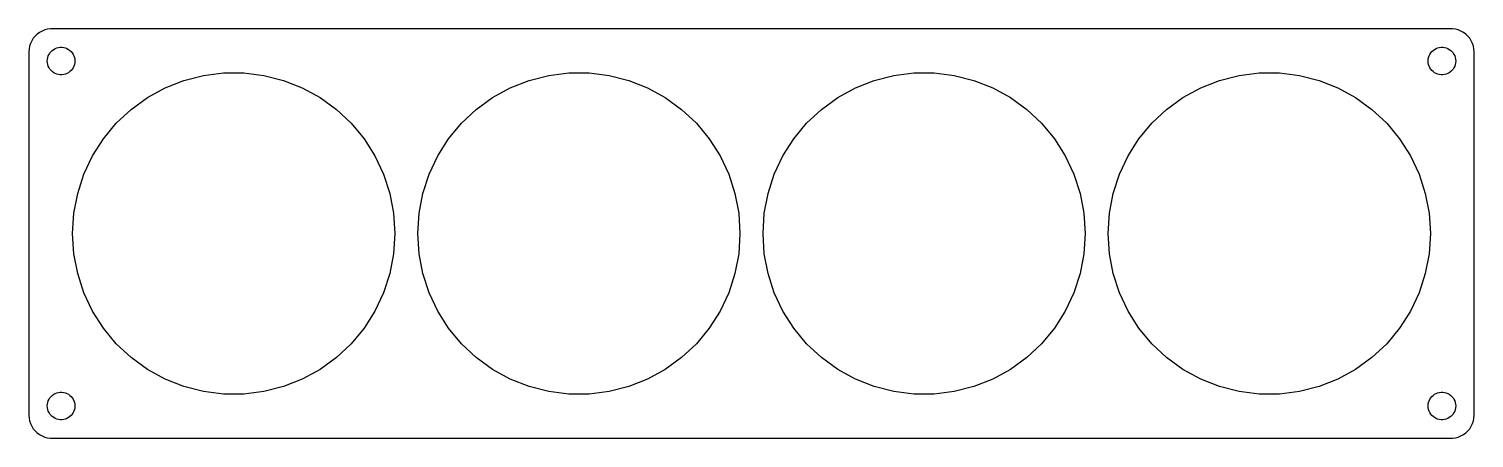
# Model space of a CAD drawing. Header units: metres. Extents: x -157 to 157, y -44 to 44.
import ezdxf

# ---------------------------------------------------------------- set-up
doc = ezdxf.new("R2010")
doc.units = ezdxf.units.M

msp = doc.modelspace()

# ---------------------------------------------------------------- linework, layer by layer
for p, q in [((-154.129, 44.0241), (-154.679, 43.7216)), ((-153.545, 44.2553), (-154.129, 44.0241)), ((-152.937, 44.4114), (-153.545, 44.2553)), ((-152.314, 44.4901), (-152.937, 44.4114)), ((152.314, 44.4901), (-152.314, 44.4901)), ((152.937, 44.4114), (152.314, 44.4901)), ((153.545, 44.2553), (152.937, 44.4114)), ((154.129, 44.0241), (153.545, 44.2553)), ((154.679, 43.7216), (154.129, 44.0241)), ((-156.649, 41.3406), (-156.843, 40.7434)), ((-156.382, 41.9088), (-156.649, 41.3406)), ((-156.045, 42.4389), (-156.382, 41.9088)), ((-155.645, 42.9227), (-156.045, 42.4389)), ((-155.187, 43.3526), (-155.645, 42.9227)), ((-154.679, 43.7216), (-155.187, 43.3526)), ((155.187, 43.3526), (154.679, 43.7216)), ((155.645, 42.9227), (155.187, 43.3526)), ((156.045, 42.4389), (155.645, 42.9227)), ((156.382, 41.9088), (156.045, 42.4389)), ((156.649, 41.3406), (156.382, 41.9088)), ((156.843, 40.7434), (156.649, 41.3406)), ((-156.961, 40.1267), (-157, 39.5)), ((-157, 39.5), (-157, -39.5)), ((-156.843, 40.7434), (-156.961, 40.1267)), ((-153, 37.5), (-152.976, 37.876)), ((-152.976, 37.876), (-152.906, 38.2461)), ((-152.906, 38.2461), (-152.789, 38.6044)), ((-152.789, 38.6044), (-152.629, 38.9453)), ((-152.629, 38.9453), (-152.427, 39.2634)), ((-152.427, 39.2634), (-152.187, 39.5536)), ((-152.187, 39.5536), (-151.912, 39.8115)), ((-151.912, 39.8115), (-151.607, 40.033)), ((-151.607, 40.033), (-151.277, 40.2145)), ((-151.277, 40.2145), (-150.927, 40.3532)), ((-150.927, 40.3532), (-150.562, 40.4469)), ((-150.562, 40.4469), (-150.188, 40.4941)), ((-150.188, 40.4941), (-149.812, 40.4941)), ((-149.812, 40.4941), (-149.438, 40.4469)), ((-149.438, 40.4469), (-149.073, 40.3532)), ((-149.073, 40.3532), (-148.723, 40.2145)), ((-148.723, 40.2145), (-148.393, 40.033)), ((-148.393, 40.033), (-148.088, 39.8115)), ((-148.088, 39.8115), (-147.813, 39.5536)), ((-147.813, 39.5536), (-147.573, 39.2634)), ((-147.573, 39.2634), (-147.371, 38.9453)), ((-147.371, 38.9453), (-147.211, 38.6044)), ((-147.211, 38.6044), (-147.094, 38.2461)), ((-147.094, 38.2461), (-147.024, 37.876)), ((-147.024, 37.876), (-147, 37.5)), ((147, 37.5), (147.024, 37.876)), ((147.024, 37.876), (147.094, 38.2461)), ((147.094, 38.2461), (147.211, 38.6044)), ((147.211, 38.6044), (147.371, 38.9453)), ((147.371, 38.9453), (147.573, 39.2634)), ((147.573, 39.2634), (147.813, 39.5536)), ((147.813, 39.5536), (148.088, 39.8115)), ((148.088, 39.8115), (148.393, 40.033)), ((148.393, 40.033), (148.723, 40.2145)), ((148.723, 40.2145), (149.073, 40.3532)), ((149.073, 40.3532), (149.438, 40.4469)), ((149.438, 40.4469), (149.812, 40.4941)), ((149.812, 40.4941), (150.188, 40.4941)), ((150.188, 40.4941), (150.562, 40.4469)), ((150.562, 40.4469), (150.927, 40.3532)), ((150.927, 40.3532), (151.277, 40.2145)), ((151.277, 40.2145), (151.607, 40.033)), ((151.607, 40.033), (151.912, 39.8115)), ((151.912, 39.8115), (152.187, 39.5536)), ((152.187, 39.5536), (152.427, 39.2634)), ((152.427, 39.2634), (152.629, 38.9453)), ((152.629, 38.9453), (152.789, 38.6044)), ((152.789, 38.6044), (152.906, 38.2461)), ((152.906, 38.2461), (152.976, 37.876)), ((152.976, 37.876), (153, 37.5)), ((156.961, 40.1267), (156.843, 40.7434)), ((157, 39.5), (156.961, 40.1267)), ((157, -39.5), (157, 39.5)), ((-152.976, 37.124), (-153, 37.5)), ((-152.906, 36.7539), (-152.976, 37.124)), ((-152.789, 36.3956), (-152.906, 36.7539)), ((-152.629, 36.0547), (-152.789, 36.3956)), ((-152.427, 35.7366), (-152.629, 36.0547)), ((-152.187, 35.4464), (-152.427, 35.7366)), ((-151.912, 35.1885), (-152.187, 35.4464)), ((-151.607, 34.967), (-151.912, 35.1885)), ((-151.277, 34.7855), (-151.607, 34.967)), ((-150.927, 34.6468), (-151.277, 34.7855)), ((-150.562, 34.5531), (-150.927, 34.6468)), ((-150.188, 34.5059), (-150.562, 34.5531)), ((-149.438, 34.5531), (-149.812, 34.5059)), ((-149.073, 34.6468), (-149.438, 34.5531)), ((-148.723, 34.7855), (-149.073, 34.6468)), ((-148.393, 34.967), (-148.723, 34.7855)), ((-148.088, 35.1885), (-148.393, 34.967)), ((-147.813, 35.4464), (-148.088, 35.1885)), ((-147.573, 35.7366), (-147.813, 35.4464)), ((-147.371, 36.0547), (-147.573, 35.7366)), ((-147.211, 36.3956), (-147.371, 36.0547)), ((-147.094, 36.7539), (-147.211, 36.3956)), ((-147.024, 37.124), (-147.094, 36.7539)), ((-147, 37.5), (-147.024, 37.124)), ((-119.058, 34.3801), (-114.698, 34.9309)), ((-114.698, 34.9309), (-110.302, 34.9309)), ((-110.302, 34.9309), (-105.942, 34.3801)), ((-44.0583, 34.3801), (-39.6977, 34.9309)), ((-39.6977, 34.9309), (-35.3023, 34.9309)), ((-35.3023, 34.9309), (-30.9417, 34.3801)), ((30.9417, 34.3801), (35.3023, 34.9309)), ((35.3023, 34.9309), (39.6977, 34.9309)), ((39.6977, 34.9309), (44.0583, 34.3801)), ((105.942, 34.3801), (110.302, 34.9309)), ((110.302, 34.9309), (114.698, 34.9309)), ((114.698, 34.9309), (119.058, 34.3801)), ((147.024, 37.124), (147, 37.5)), ((147.094, 36.7539), (147.024, 37.124)), ((147.211, 36.3956), (147.094, 36.7539)), ((147.371, 36.0547), (147.211, 36.3956)), ((147.573, 35.7366), (147.371, 36.0547)), ((147.813, 35.4464), (147.573, 35.7366)), ((148.088, 35.1885), (147.813, 35.4464)), ((148.393, 34.967), (148.088, 35.1885)), ((148.723, 34.7855), (148.393, 34.967)), ((149.073, 34.6468), (148.723, 34.7855)), ((149.438, 34.5531), (149.073, 34.6468)), ((149.812, 34.5059), (149.438, 34.5531)), ((150.562, 34.5531), (150.188, 34.5059)), ((150.927, 34.6468), (150.562, 34.5531)), ((151.277, 34.7855), (150.927, 34.6468)), ((151.607, 34.967), (151.277, 34.7855)), ((151.912, 35.1885), (151.607, 34.967)), ((152.187, 35.4464), (151.912, 35.1885)), ((152.427, 35.7366), (152.187, 35.4464)), ((152.629, 36.0547), (152.427, 35.7366)), ((152.789, 36.3956), (152.629, 36.0547)), ((152.906, 36.7539), (152.789, 36.3956)), ((152.976, 37.124), (152.906, 36.7539)), ((153, 37.5), (152.976, 37.124)), ((-149.812, 34.5059), (-150.188, 34.5059)), ((-131.254, 29.5515), (-127.402, 31.6689)), ((-127.402, 31.6689), (-123.316, 33.287)), ((-123.316, 33.287), (-119.058, 34.3801)), ((-105.942, 34.3801), (-101.684, 33.287)), ((-101.684, 33.287), (-97.5977, 31.6689)), ((-97.5977, 31.6689), (-93.7461, 29.5515)), ((-56.2539, 29.5515), (-52.4023, 31.6689)), ((-52.4023, 31.6689), (-48.3156, 33.287)), ((-48.3156, 33.287), (-44.0583, 34.3801)), ((-30.9417, 34.3801), (-26.6844, 33.287)), ((-26.6844, 33.287), (-22.5977, 31.6689)), ((-22.5977, 31.6689), (-18.746, 29.5515)), ((18.746, 29.5515), (22.5977, 31.6689)), ((22.5977, 31.6689), (26.6844, 33.287)), ((26.6844, 33.287), (30.9417, 34.3801)), ((44.0583, 34.3801), (48.3156, 33.287)), ((48.3156, 33.287), (52.4023, 31.6689)), ((52.4023, 31.6689), (56.2539, 29.5515)), ((93.7461, 29.5515), (97.5977, 31.6689)), ((97.5977, 31.6689), (101.684, 33.287)), ((101.684, 33.287), (105.942, 34.3801)), ((119.058, 34.3801), (123.316, 33.287)), ((123.316, 33.287), (127.402, 31.6689)), ((127.402, 31.6689), (131.254, 29.5515)), ((150.188, 34.5059), (149.812, 34.5059)), ((-134.81, 26.968), (-131.254, 29.5515)), ((-93.7461, 29.5515), (-90.1902, 26.968)), ((-59.8098, 26.968), (-56.2539, 29.5515)), ((-18.746, 29.5515), (-15.1902, 26.968)), ((15.1902, 26.968), (18.746, 29.5515)), ((56.2539, 29.5515), (59.8098, 26.968)), ((90.1902, 26.968), (93.7461, 29.5515)), ((131.254, 29.5515), (134.81, 26.968)), ((-138.014, 23.9591), (-134.81, 26.968)), ((-90.1902, 26.968), (-86.9861, 23.9591)), ((-63.0139, 23.9591), (-59.8098, 26.968)), ((-15.1902, 26.968), (-11.9861, 23.9591)), ((11.9861, 23.9591), (15.1902, 26.968)), ((59.8098, 26.968), (63.0139, 23.9591)), ((86.9861, 23.9591), (90.1902, 26.968)), ((134.81, 26.968), (138.014, 23.9591)), ((-140.816, 20.5725), (-138.014, 23.9591)), ((-86.9861, 23.9591), (-84.1844, 20.5725)), ((-65.8156, 20.5725), (-63.0139, 23.9591)), ((-11.9861, 23.9591), (-9.1844, 20.5725)), ((9.1844, 20.5725), (11.9861, 23.9591)), ((63.0139, 23.9591), (65.8156, 20.5725)), ((84.1844, 20.5725), (86.9861, 23.9591)), ((138.014, 23.9591), (140.816, 20.5725)), ((-143.171, 16.8614), (-140.816, 20.5725)), ((-84.1844, 20.5725), (-81.8293, 16.8614)), ((-68.1707, 16.8614), (-65.8156, 20.5725)), ((-9.1844, 20.5725), (-6.82925, 16.8614)), ((6.82925, 16.8614), (9.1844, 20.5725)), ((65.8156, 20.5725), (68.1707, 16.8614)), ((81.8293, 16.8614), (84.1844, 20.5725)), ((140.816, 20.5725), (143.171, 16.8614)), ((-145.042, 12.8844), (-143.171, 16.8614)), ((-81.8293, 16.8614), (-79.9578, 12.8844)), ((-70.0422, 12.8844), (-68.1707, 16.8614)), ((-6.82925, 16.8614), (-4.95781, 12.8844)), ((4.95781, 12.8844), (6.82925, 16.8614)), ((68.1707, 16.8614), (70.0422, 12.8844)), ((79.9578, 12.8844), (81.8293, 16.8614)), ((143.171, 16.8614), (145.042, 12.8844)), ((-146.4, 8.70413), (-145.042, 12.8844)), ((-79.9578, 12.8844), (-78.5996, 8.70413)), ((-71.4004, 8.70413), (-70.0422, 12.8844)), ((-4.95781, 12.8844), (-3.59958, 8.70413)), ((3.59958, 8.70413), (4.95781, 12.8844)), ((70.0422, 12.8844), (71.4004, 8.70413)), ((78.5996, 8.70413), (79.9578, 12.8844)), ((145.042, 12.8844), (146.4, 8.70413)), ((-147.224, 4.38666), (-146.4, 8.70413)), ((-78.5996, 8.70413), (-77.776, 4.38666)), ((-72.224, 4.38666), (-71.4004, 8.70413)), ((-3.59958, 8.70413), (-2.77597, 4.38666)), ((2.77597, 4.38666), (3.59958, 8.70413)), ((71.4004, 8.70413), (72.224, 4.38666)), ((77.776, 4.38666), (78.5996, 8.70413)), ((146.4, 8.70413), (147.224, 4.38666)), ((-147.5, 0), (-147.224, 4.38666)), ((-77.776, 4.38666), (-77.5, 0)), ((-72.5, 0), (-72.224, 4.38666)), ((-2.77597, 4.38666), (-2.5, 0)), ((2.5, 0), (2.77597, 4.38666)), ((72.224, 4.38666), (72.5, 0)), ((77.5, 0), (77.776, 4.38666)), ((147.224, 4.38666), (147.5, 0)), ((-147.224, -4.38666), (-147.5, 0)), ((-77.5, 0), (-77.776, -4.38666)), ((-72.224, -4.38666), (-72.5, 0)), ((-2.5, 0), (-2.77597, -4.38666)), ((2.77597, -4.38666), (2.5, 0)), ((72.5, 0), (72.224, -4.38666)), ((77.776, -4.38666), (77.5, 0)), ((147.5, 0), (147.224, -4.38666)), ((-146.4, -8.70413), (-147.224, -4.38666)), ((-77.776, -4.38666), (-78.5996, -8.70413)), ((-71.4004, -8.70413), (-72.224, -4.38666)), ((-2.77597, -4.38666), (-3.59958, -8.70413)), ((3.59958, -8.70413), (2.77597, -4.38666)), ((72.224, -4.38666), (71.4004, -8.70413)), ((78.5996, -8.70413), (77.776, -4.38666)), ((147.224, -4.38666), (146.4, -8.70413)), ((-145.042, -12.8844), (-146.4, -8.70413)), ((-78.5996, -8.70413), (-79.9578, -12.8844)), ((-70.0422, -12.8844), (-71.4004, -8.70413)), ((-3.59958, -8.70413), (-4.95781, -12.8844)), ((4.95781, -12.8844), (3.59958, -8.70413)), ((71.4004, -8.70413), (70.0422, -12.8844)), ((79.9578, -12.8844), (78.5996, -8.70413)), ((146.4, -8.70413), (145.042, -12.8844)), ((-143.171, -16.8614), (-145.042, -12.8844)), ((-79.9578, -12.8844), (-81.8293, -16.8614)), ((-68.1707, -16.8614), (-70.0422, -12.8844)), ((-4.95781, -12.8844), (-6.82925, -16.8614)), ((6.82925, -16.8614), (4.95781, -12.8844)), ((70.0422, -12.8844), (68.1707, -16.8614)), ((81.8293, -16.8614), (79.9578, -12.8844)), ((145.042, -12.8844), (143.171, -16.8614)), ((-140.816, -20.5725), (-143.171, -16.8614)), ((-81.8293, -16.8614), (-84.1844, -20.5725)), ((-65.8156, -20.5725), (-68.1707, -16.8614)), ((-6.82925, -16.8614), (-9.1844, -20.5725)), ((9.1844, -20.5725), (6.82925, -16.8614)), ((68.1707, -16.8614), (65.8156, -20.5725)), ((84.1844, -20.5725), (81.8293, -16.8614)), ((143.171, -16.8614), (140.816, -20.5725)), ((-138.014, -23.9591), (-140.816, -20.5725)), ((-84.1844, -20.5725), (-86.9861, -23.9591)), ((-63.0139, -23.9591), (-65.8156, -20.5725)), ((-9.1844, -20.5725), (-11.9861, -23.9591)), ((11.9861, -23.9591), (9.1844, -20.5725)), ((65.8156, -20.5725), (63.0139, -23.9591)), ((86.9861, -23.9591), (84.1844, -20.5725)), ((140.816, -20.5725), (138.014, -23.9591)), ((-134.81, -26.968), (-138.014, -23.9591)), ((-86.9861, -23.9591), (-90.1902, -26.968)), ((-59.8098, -26.968), (-63.0139, -23.9591)), ((-11.9861, -23.9591), (-15.1902, -26.968)), ((15.1902, -26.968), (11.9861, -23.9591)), ((63.0139, -23.9591), (59.8098, -26.968)), ((90.1902, -26.968), (86.9861, -23.9591)), ((138.014, -23.9591), (134.81, -26.968)), ((-131.254, -29.5515), (-134.81, -26.968)), ((-90.1902, -26.968), (-93.7461, -29.5515)), ((-56.2539, -29.5515), (-59.8098, -26.968)), ((-15.1902, -26.968), (-18.746, -29.5515)), ((18.746, -29.5515), (15.1902, -26.968)), ((59.8098, -26.968), (56.2539, -29.5515)), ((93.7461, -29.5515), (90.1902, -26.968)), ((134.81, -26.968), (131.254, -29.5515)), ((-127.402, -31.6689), (-131.254, -29.5515)), ((-93.7461, -29.5515), (-97.5977, -31.6689)), ((-52.4023, -31.6689), (-56.2539, -29.5515)), ((-18.746, -29.5515), (-22.5977, -31.6689)), ((22.5977, -31.6689), (18.746, -29.5515)), ((56.2539, -29.5515), (52.4023, -31.6689)), ((97.5977, -31.6689), (93.7461, -29.5515)), ((131.254, -29.5515), (127.402, -31.6689)), ((-150.562, -34.5531), (-150.188, -34.5059)), ((-150.188, -34.5059), (-149.812, -34.5059)), ((-149.812, -34.5059), (-149.438, -34.5531)), ((-123.316, -33.287), (-127.402, -31.6689)), ((-119.058, -34.3801), (-123.316, -33.287)), ((-114.698, -34.9309), (-119.058, -34.3801)), ((-105.942, -34.3801), (-110.302, -34.9309)), ((-101.684, -33.287), (-105.942, -34.3801)), ((-97.5977, -31.6689), (-101.684, -33.287)), ((-48.3156, -33.287), (-52.4023, -31.6689)), ((-44.0583, -34.3801), (-48.3156, -33.287)), ((-39.6977, -34.9309), (-44.0583, -34.3801)), ((-30.9417, -34.3801), (-35.3023, -34.9309)), ((-26.6844, -33.287), (-30.9417, -34.3801)), ((-22.5977, -31.6689), (-26.6844, -33.287)), ((26.6844, -33.287), (22.5977, -31.6689)), ((30.9417, -34.3801), (26.6844, -33.287)), ((35.3023, -34.9309), (30.9417, -34.3801)), ((44.0583, -34.3801), (39.6977, -34.9309)), ((48.3156, -33.287), (44.0583, -34.3801)), ((52.4023, -31.6689), (48.3156, -33.287)), ((101.684, -33.287), (97.5977, -31.6689)), ((105.942, -34.3801), (101.684, -33.287)), ((110.302, -34.9309), (105.942, -34.3801)), ((119.058, -34.3801), (114.698, -34.9309)), ((123.316, -33.287), (119.058, -34.3801)), ((127.402, -31.6689), (123.316, -33.287)), ((149.438, -34.5531), (149.812, -34.5059)), ((149.812, -34.5059), (150.188, -34.5059)), ((150.188, -34.5059), (150.562, -34.5531)), ((-153, -37.5), (-152.976, -37.124)), ((-152.976, -37.876), (-153, -37.5)), ((-152.976, -37.124), (-152.906, -36.7539)), ((-152.906, -36.7539), (-152.789, -36.3956)), ((-152.789, -36.3956), (-152.629, -36.0547)), ((-152.629, -36.0547), (-152.427, -35.7366)), ((-152.427, -35.7366), (-152.187, -35.4464)), ((-152.187, -35.4464), (-151.912, -35.1885)), ((-151.912, -35.1885), (-151.607, -34.967)), ((-151.607, -34.967), (-151.277, -34.7855)), ((-151.277, -34.7855), (-150.927, -34.6468)), ((-150.927, -34.6468), (-150.562, -34.5531)), ((-149.438, -34.5531), (-149.073, -34.6468)), ((-149.073, -34.6468), (-148.723, -34.7855)), ((-148.723, -34.7855), (-148.393, -34.967)), ((-148.393, -34.967), (-148.088, -35.1885)), ((-148.088, -35.1885), (-147.813, -35.4464)), ((-147.813, -35.4464), (-147.573, -35.7366)), ((-147.573, -35.7366), (-147.371, -36.0547)), ((-147.371, -36.0547), (-147.211, -36.3956)), ((-147.211, -36.3956), (-147.094, -36.7539)), ((-147.094, -36.7539), (-147.024, -37.124)), ((-147.024, -37.124), (-147, -37.5)), ((-147, -37.5), (-147.024, -37.876)), ((-110.302, -34.9309), (-114.698, -34.9309)), ((-35.3023, -34.9309), (-39.6977, -34.9309)), ((39.6977, -34.9309), (35.3023, -34.9309)), ((114.698, -34.9309), (110.302, -34.9309)), ((147, -37.5), (147.024, -37.124)), ((147.024, -37.876), (147, -37.5)), ((147.024, -37.124), (147.094, -36.7539)), ((147.094, -36.7539), (147.211, -36.3956)), ((147.211, -36.3956), (147.371, -36.0547)), ((147.371, -36.0547), (147.573, -35.7366)), ((147.573, -35.7366), (147.813, -35.4464)), ((147.813, -35.4464), (148.088, -35.1885)), ((148.088, -35.1885), (148.393, -34.967)), ((148.393, -34.967), (148.723, -34.7855)), ((148.723, -34.7855), (149.073, -34.6468)), ((149.073, -34.6468), (149.438, -34.5531)), ((150.562, -34.5531), (150.927, -34.6468)), ((150.927, -34.6468), (151.277, -34.7855)), ((151.277, -34.7855), (151.607, -34.967)), ((151.607, -34.967), (151.912, -35.1885)), ((151.912, -35.1885), (152.187, -35.4464)), ((152.187, -35.4464), (152.427, -35.7366)), ((152.427, -35.7366), (152.629, -36.0547)), ((152.629, -36.0547), (152.789, -36.3956)), ((152.789, -36.3956), (152.906, -36.7539)), ((152.906, -36.7539), (152.976, -37.124)), ((152.976, -37.124), (153, -37.5)), ((153, -37.5), (152.976, -37.876)), ((-157, -39.5), (-156.961, -40.1267)), ((-156.961, -40.1267), (-156.843, -40.7434)), ((-156.843, -40.7434), (-156.649, -41.3406)), ((-152.906, -38.2461), (-152.976, -37.876)), ((-152.789, -38.6044), (-152.906, -38.2461)), ((-152.629, -38.9453), (-152.789, -38.6044)), ((-152.427, -39.2634), (-152.629, -38.9453)), ((-152.187, -39.5536), (-152.427, -39.2634)), ((-151.912, -39.8115), (-152.187, -39.5536)), ((-151.607, -40.033), (-151.912, -39.8115)), ((-151.277, -40.2145), (-151.607, -40.033)), ((-150.927, -40.3532), (-151.277, -40.2145)), ((-150.562, -40.4469), (-150.927, -40.3532)), ((-150.188, -40.4941), (-150.562, -40.4469)), ((-149.812, -40.4941), (-150.188, -40.4941)), ((-149.438, -40.4469), (-149.812, -40.4941)), ((-149.073, -40.3532), (-149.438, -40.4469)), ((-148.723, -40.2145), (-149.073, -40.3532)), ((-148.393, -40.033), (-148.723, -40.2145)), ((-148.088, -39.8115), (-148.393, -40.033)), ((-147.813, -39.5536), (-148.088, -39.8115)), ((-147.573, -39.2634), (-147.813, -39.5536)), ((-147.371, -38.9453), (-147.573, -39.2634)), ((-147.211, -38.6044), (-147.371, -38.9453)), ((-147.094, -38.2461), (-147.211, -38.6044)), ((-147.024, -37.876), (-147.094, -38.2461)), ((147.094, -38.2461), (147.024, -37.876)), ((147.211, -38.6044), (147.094, -38.2461)), ((147.371, -38.9453), (147.211, -38.6044)), ((147.573, -39.2634), (147.371, -38.9453)), ((147.813, -39.5536), (147.573, -39.2634)), ((148.088, -39.8115), (147.813, -39.5536)), ((148.393, -40.033), (148.088, -39.8115)), ((148.723, -40.2145), (148.393, -40.033)), ((149.073, -40.3532), (148.723, -40.2145)), ((149.438, -40.4469), (149.073, -40.3532)), ((149.812, -40.4941), (149.438, -40.4469)), ((150.188, -40.4941), (149.812, -40.4941)), ((150.562, -40.4469), (150.188, -40.4941)), ((150.927, -40.3532), (150.562, -40.4469)), ((151.277, -40.2145), (150.927, -40.3532)), ((151.607, -40.033), (151.277, -40.2145)), ((151.912, -39.8115), (151.607, -40.033)), ((152.187, -39.5536), (151.912, -39.8115)), ((152.427, -39.2634), (152.187, -39.5536)), ((152.629, -38.9453), (152.427, -39.2634)), ((152.789, -38.6044), (152.629, -38.9453)), ((152.906, -38.2461), (152.789, -38.6044)), ((152.976, -37.876), (152.906, -38.2461)), ((156.649, -41.3406), (156.843, -40.7434)), ((156.843, -40.7434), (156.961, -40.1267)), ((156.961, -40.1267), (157, -39.5)), ((-156.649, -41.3406), (-156.382, -41.9088)), ((-156.382, -41.9088), (-156.045, -42.4389)), ((-156.045, -42.4389), (-155.645, -42.9227)), ((-155.645, -42.9227), (-155.187, -43.3526)), ((-155.187, -43.3526), (-154.679, -43.7216)), ((-154.679, -43.7216), (-154.129, -44.0241)), ((154.129, -44.0241), (154.679, -43.7216)), ((154.679, -43.7216), (155.187, -43.3526)), ((155.187, -43.3526), (155.645, -42.9227)), ((155.645, -42.9227), (156.045, -42.4389)), ((156.045, -42.4389), (156.382, -41.9088)), ((156.382, -41.9088), (156.649, -41.3406)), ((-154.129, -44.0241), (-153.545, -44.2553)), ((-153.545, -44.2553), (-152.937, -44.4114)), ((-152.937, -44.4114), (-152.314, -44.4901)), ((-152.314, -44.4901), (152.314, -44.4901)), ((152.314, -44.4901), (152.937, -44.4114)), ((152.937, -44.4114), (153.545, -44.2553)), ((153.545, -44.2553), (154.129, -44.0241))]:
    msp.add_line(p, q)

doc.saveas('drawing.dxf')
